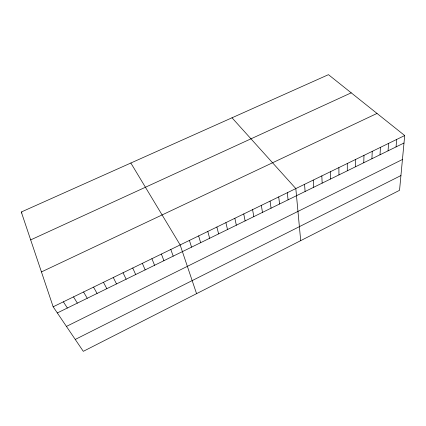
<?xml version="1.0" encoding="UTF-8"?>
<svg xmlns="http://www.w3.org/2000/svg" width="426" height="426" viewBox="0 0 426 426"><rect width="100%" height="100%" fill="white"/><g stroke="black" fill="none" stroke-linecap="round" stroke-linejoin="round"><path stroke-width="0.64" d="M355.561 166.763L355.662 159.425M363.772 162.737L363.974 155.378M371.925 158.738L372.233 151.358M380.024 154.771L380.434 147.359M388.065 150.825L388.576 143.392M396.058 146.911L396.665 139.451M404.7 135.537L399.54 190.321L83.299 351.333L53.159 306.795L21.3 212.004L328.462 74.667L404.7 135.537L53.159 306.795M75.253 339.447L400.93 175.56M66.44 326.422L402.442 159.5M57.324 312.945L403.997 143.019M41.439 271.926L377.01 113.433M30.677 239.897L351.21 92.836M232.01 117.794L295.825 188.58L300.697 240.642M63.367 301.821L67.372 308.019M21.3 212.004L21.955 213.064M73.496 296.885L77.346 303.131M130.846 163.025L180.15 244.929L196.567 293.658M83.555 291.986L87.245 298.275M93.534 287.124L97.075 293.461M103.443 282.294L106.835 288.679M113.279 277.507L116.522 283.929M123.039 272.747L126.139 279.216M132.731 268.029L135.686 274.536M142.353 263.343L145.165 269.887M151.906 258.688L154.574 265.276M161.39 254.066L163.919 260.696M170.805 249.482L173.196 256.148M189.426 240.408L191.556 247.149M198.644 235.919L200.635 242.698M207.792 231.462L209.656 238.278M216.877 227.037L218.613 233.885M225.892 222.644L227.505 229.529M234.848 218.282L236.339 225.2M243.741 213.948L245.11 220.897M252.575 209.645L253.821 216.632M261.346 205.375L262.475 212.388M270.057 201.131L271.064 208.176M278.705 196.918L279.6 203.995M287.294 192.733L288.072 199.842M304.553 184.325L305.107 191.492M313.222 180.102L313.664 187.296M321.827 175.911L322.157 183.132M330.374 171.747L330.592 179M338.862 167.61L338.974 174.889M347.291 163.504L347.296 170.81"/></g></svg>
